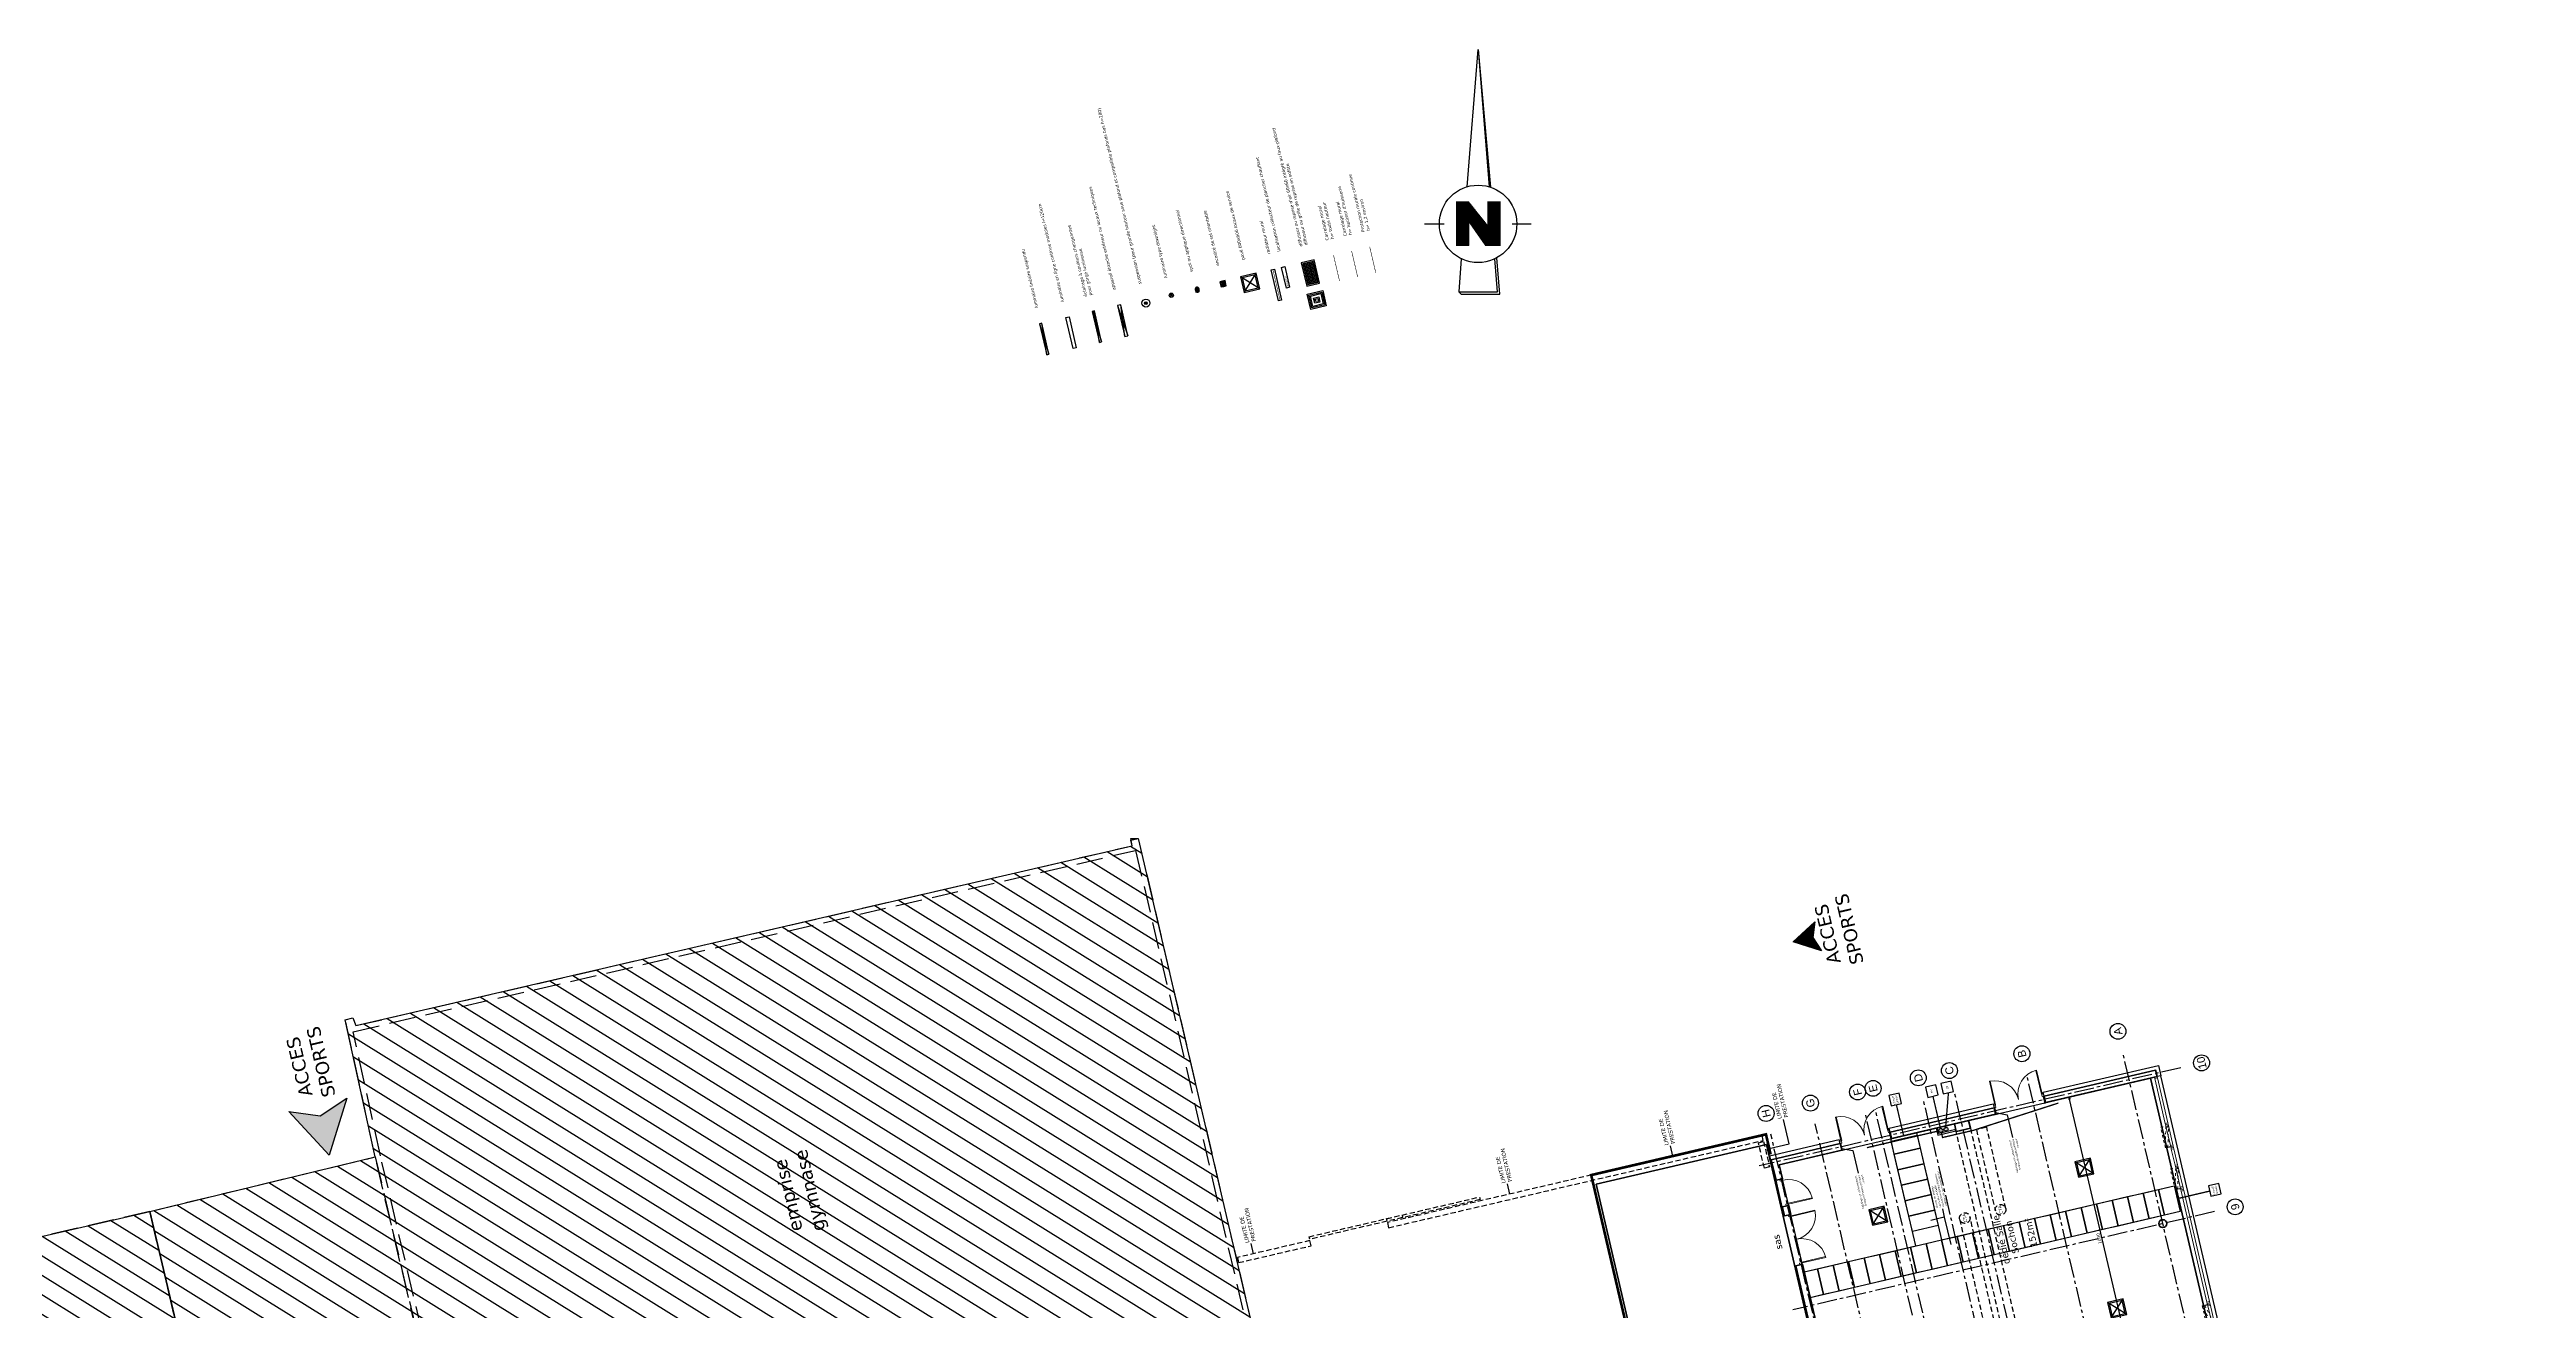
# Model space of a CAD drawing. Header units: metres. Extents: x 595957 to 596489, y 139635 to 139908.
# Drawn here: x 596007.6 to 596101, y 139720.6 to 139768.2 of the extents above; entities that cross this region are included whole.
import ezdxf
from ezdxf.enums import TextEntityAlignment as Align

# ---------------------------------------------------------------- set-up
doc = ezdxf.new("R2010")
doc.units = ezdxf.units.M
doc.header["$MEASUREMENT"] = 0
doc.header["$PDMODE"] = 3
doc.header["$PDSIZE"] = 0.1
for name, pattern in [('01', [0.15, 0.1, -0.05]), ('02', [0.28, 0.2, -0.08]), ('03', [0.7, 0.5, -0.2]), ('ACAD_ISO12W100', [21, 12, -3, 0, -3, 0, -3]), ('AXES', [2, 1.25, -0.25, 0.25, -0.25]), ('AXES2', [1.125, 0.75, -0.125, 0.125, -0.125]), ('CACHE2', [0.1875, 0.125, -0.0625])]:
    doc.linetypes.add(name, pattern=pattern)
for name, color, linetype in [('00-AXE-0.00', 14, 'AXES2'), ('01-CLOISON-0.25', 3, 'Continuous'), ('01-DOUBLAGE-0.0x', 6, 'Continuous'), ('01-SANITAIRE-0.15', 44, 'Continuous'), ('02-VU-CACHE-02-0.10', 133, '02'), ('06-COT-50&100-0.20', 2, 'Continuous'), ('06-SYMB-DIVERS-0.20', 20, 'Continuous'), ('06-TXT-DETAILS-DIVERS-02.20', 2, 'Continuous'), ('06-TXT-DIVERS-0.20', 70, 'Continuous'), ('06-TXT-DIVERS-2-02.20', 5, 'Continuous'), ('06-TXT-ETIQUETTES SURFACES', 210, 'Continuous'), ('07-CHAUFFAGE-0.13', 210, 'Continuous'), ('07-CTA-0.13', 163, 'Continuous'), ('07-ECLAIRAGE-0.13', 31, 'Continuous'), ('07-REVETEMENTS-INTER-0.10', 10, 'Continuous'), ('08-VU-0.08', 56, 'Continuous'), ('08-VU-0.13', 44, 'Continuous'), ('08-VU-0.20', 32, 'Continuous'), ('BAT_HACHURES', 252, 'Continuous')]:
    doc.layers.add(name, color=color, linetype=linetype)
doc.layers.add('01-BETON-0.40', color=4, linetype='Continuous', lineweight=40)
doc.layers.add('01-MEN-CP-0.15', color=2, linetype='Continuous', lineweight=18)
doc.layers.add('07-SF-HABIT-0.05', color=7, linetype='Continuous', plot=False)
doc.styles.add('COT', font='verdana.ttf')
doc.styles.add('locaux 100', font='verdana.ttf', dxfattribs={"height": 0.22})
doc.styles.add('locaux 20', font='verdana.ttf', dxfattribs={"height": 0.07})
doc.styles.add('locaux 200', font='verdana.ttf', dxfattribs={"height": 0.35})
doc.styles.get("Standard").update_dxf_attribs({"font": 'arial.ttf'})
doc.dimstyles.new('COT50', dxfattribs={"dimtxt": 0.12, "dimasz": 0.08, "dimexe": 0.05, "dimexo": 0, "dimgap": 0.05, "dimtad": 1, "dimdec": 0, "dimlfac": 100, "dimzin": 0, "dimdsep": 46, "dimtxsty": 'COT', "dimblk": 'OPEN30', "dimcen": 0.04, "dimdle": 0.05, "dimclrd": 256, "dimclre": 256, "dimclrt": 6, "dimadec": 0, "dimazin": 0, "dimtm": 1e-09, "dimtfac": 1, "dimtdec": 0, "dimtmove": 1, "dimatfit": 0, "dimldrblk": 'OPEN30', "dimfxl": 0.05, "dimfxlon": 1, "dimtolj": 1, "dimtzin": 0, "dimlwd": -1, "dimlwe": -1, "dimarcsym": 0})

# ---------------------------------------------------------------- blocks, each defined once
blk = doc.blocks.new('Nord1')
at = {"color": 0, "linetype": 'Continuous'}
for p, q in [((0, 0), (0.154, -1.731)), ((-0.673, -2.194), (-0.426, -2.193)), ((0.426, -2.193), (0.667, -2.194)), ((0.274, -3.077), (0.234, -2.621)), ((-0.244, -3.046), (-0.213, -3.077)), ((-0.213, -3.077), (0.274, -3.077))]:
    blk.add_line(p, q, dxfattribs=at)
for points in [[(-0.138, -1.726), (0, 0), (0.138, -1.726)], [(-0.266, -1.916), (-0.266, -2.465)], [(-0.254, -1.916), (-0.254, -2.465)], [(-0.242, -1.916), (-0.242, -2.465)], [(-0.23, -1.916), (-0.23, -2.465)], [(-0.218, -1.916), (-0.218, -2.465)], [(-0.206, -1.916), (-0.206, -2.465)], [(-0.193, -1.916), (-0.193, -2.465)], [(-0.181, -1.916), (-0.181, -2.465)], [(-0.169, -1.916), (-0.169, -2.465)], [(-0.157, -1.916), (-0.157, -2.465)], [(-0.145, -1.916), (-0.145, -2.465)], [(-0.132, -1.916), (-0.132, -2.465)], [(-0.12, -1.916), (-0.12, -2.16)], [(-0.12, -2.16), (-0.12, -2.465)], [(-0.108, -1.932), (-0.108, -2.178)], [(-0.096, -1.947), (-0.096, -2.195)], [(-0.084, -1.962), (-0.084, -2.212)], [(-0.072, -1.977), (-0.072, -2.23)], [(-0.059, -1.993), (-0.059, -2.247)], [(-0.047, -2.008), (-0.047, -2.264)], [(-0.035, -2.023), (-0.035, -2.282)], [(-0.023, -2.038), (-0.023, -2.3)], [(-0.011, -2.053), (-0.011, -2.317)], [(0.002, -2.069), (0.002, -2.334)], [(0.014, -2.084), (0.014, -2.352)], [(0.026, -2.099), (0.026, -2.369)], [(0.038, -2.114), (0.038, -2.386)], [(0.05, -2.13), (0.05, -2.404)], [(0.063, -2.145), (0.063, -2.421)], [(0.075, -2.16), (0.075, -2.439)], [(0.087, -2.175), (0.087, -2.456)], [(0.136, -1.916), (0.136, -2.465)], [(0.148, -1.916), (0.148, -2.465)], [(0.16, -1.916), (0.16, -2.465)], [(0.172, -1.916), (0.172, -2.465)], [(0.184, -1.916), (0.184, -2.465)], [(0.197, -1.916), (0.197, -2.465)], [(0.209, -1.916), (0.209, -2.465)], [(0.221, -1.916), (0.221, -2.465)], [(0.233, -1.916), (0.233, -2.465)], [(0.245, -1.916), (0.245, -2.465)], [(0.257, -1.916), (0.257, -2.465)], [(0.27, -1.916), (0.27, -2.465)], [(0.099, -2.191), (0.099, -2.465)], [(0.111, -2.206), (0.111, -2.465)], [(0.123, -2.221), (0.123, -2.465)], [(-0.211, -2.633), (-0.244, -3.046), (0.244, -3.046), (0.211, -2.633)]]:
    blk.add_lwpolyline(points, dxfattribs=at)
at = {"color": 0, "linetype": 'Continuous', "const_width": 0.0122}
blk.add_lwpolyline([(-0.12, -2.465), (-0.12, -2.16), (0.093, -2.465), (0.276, -2.465), (0.276, -1.916), (0.123, -1.916), (0.123, -2.221), (-0.12, -1.916), (-0.273, -1.916), (-0.273, -2.465), (-0.12, -2.465)], close=True, dxfattribs=at)
at = {"color": 0, "linetype": 'Continuous'}
blk.add_circle((0, -2.193), 0.487, dxfattribs=at)
blk = doc.blocks.new('P180')
at = {"linetype": 'Continuous'}
blk.add_lwpolyline([(-1.93, 0), (-1.93, -0.1), (-1.865, -0.1), (-1.865, -0.03), (-1.88, -0.03), (-1.88, 0)], close=True, dxfattribs=at)
for points in [[(-1.85, 0.915), (-1.85, 0), (-1.88, 0), (-1.88, 0.915)], [(-0.08, 0.915), (-0.08, 0), (-0.05, 0), (-0.05, 0.915)], [(0, 0), (0, -0.1), (-0.065, -0.1), (-0.065, -0.03), (-0.05, -0.03), (-0.05, 0)]]:
    blk.add_lwpolyline(points, close=True)
for centre, start, end in [((-1.88, 0), 0, 90), ((-0.05, 0), 90, 180)]:
    blk.add_arc(centre, 0.915, start, end)
at = {"linetype": 'Continuous', "text_generation_flag": 6}
blk.add_attdef('TEXTE', (-0.188, 0.598), '', height=0.08, rotation=90, dxfattribs=at)
blk = doc.blocks.new('fen80')
for points in [[(0.05, -0.1), (0, -0.1), (0, 0), (0.05, 0)], [(0.1, -0.1), (0.05, -0.1), (0.05, 0), (0.1, 0)], [(0.85, -0.1), (0.05, -0.1), (0.05, 0), (0.85, 0)], [(0.85, -0.1), (0.8, -0.1), (0.8, 0), (0.85, 0)], [(0.9, -0.1), (0.85, -0.1), (0.85, 0), (0.9, 0)]]:
    blk.add_lwpolyline(points, close=True)
at = {"linetype": '01'}
blk.add_lwpolyline([(0.849, 0.11), (0.076, -0.097), (0.05, 0), (0.823, 0.207)], close=True, dxfattribs=at)
blk.add_lwpolyline([(0.85, 0), (0.85, 0.207), (0.05, 0.207), (0.05, 0)], dxfattribs=at)
blk.add_arc((0.05, 0), 0.8, 0, 14.99978, dxfattribs=at)
blk = doc.blocks.new('_Open30')
at = {"color": 0, "linetype": 'ByBlock', "lineweight": -2}
for p, q in [((-1, 0.3), (0, 0)), ((0, 0), (-1, -0.3)), ((0, 0), (-1, 0))]:
    blk.add_line(p, q, dxfattribs=at)
blk = doc.blocks.new('*D16')
at = {"layer": '06-COT-50&100-0.20', "transparency": 16777216}
for p, q in [((596083.811, 139728.706), (596083.713, 139728.684)), ((596086.218, 139718.158), (596083.78, 139728.617)), ((596086.188, 139718.068), (596086.285, 139718.091))]:
    blk.add_line(p, q, dxfattribs=at)
at = {"layer": 'Defpoints', "color": 0, "transparency": 16777216}
for p in [(596083.762, 139728.695), (596084.916, 139728.964), (596085.345, 139717.872)]:
    blk.add_point(p, dxfattribs=at)
at = {"layer": '06-COT-50&100-0.20', "transparency": 16777216, "xscale": 0.08, "yscale": 0.08, "zscale": 0.08}
for p, rotation in [((596083.762, 139728.695), 103.1212703830424), ((596086.236, 139718.08), 283.1212703830424)]:
    blk.add_blockref('_Open30', p, dxfattribs=dict(at, rotation=rotation))
at = {"layer": '06-COT-50&100-0.20', "color": 6, "transparency": 16777216, "insert": (596084.89, 139723.362), "char_height": 0.12, "attachment_point": 5, "rotation": 103.12127, "style": 'COT'}
blk.add_mtext('\\A1;1090', dxfattribs=at)
blk = doc.blocks.new('A$C69772187')
at = {"layer": '06-SYMB-DIVERS-0.20', "true_color": 0xff0000}
h = blk.add_hatch(color=1, dxfattribs=at)
h.dxf.hatch_style = 1
h.paths.add_polyline_path([(-3.89, 2.27), (0, 0), (-3.91, -2.23), (-3.05, 0.01)])
at = {"layer": '06-SYMB-DIVERS-0.20', "color": 1, "true_color": 0xff0000}
blk.add_lwpolyline([(-3.89, 2.27), (0, 0), (-3.91, -2.23), (-3.05, 0.01), (-3.89, 2.27)], dxfattribs=at)
blk = doc.blocks.new('Eclairage-Pl-60x60')
for p, q in [((-0.3, 0.3), (0.3, -0.3)), ((-0.3, -0.3), (0.3, 0.3))]:
    blk.add_line(p, q)
for points in [[(-0.3, -0.3), (0.3, -0.3), (0.3, 0.3), (-0.3, 0.3)], [(-0.25, -0.25), (0.25, -0.25), (0.25, 0.25), (-0.25, 0.25)]]:
    blk.add_lwpolyline(points, close=True)
blk = doc.blocks.new('A$C088F410E')
h = blk.add_hatch(color=256)
h.dxf.hatch_style = 1
h.paths.add_polyline_path([(-0.04, 1.2), (-0.04, 0), (0, 0.6)])
h = blk.add_hatch(color=256)
h.dxf.hatch_style = 1
h.paths.add_polyline_path([(0.04, 1.2), (0, 0.6), (0.04, 0)])
for p, q in [((0.04, 0), (-0.04, 1.2)), ((0.04, 1.2), (-0.04, 0))]:
    blk.add_line(p, q)
blk.add_lwpolyline([(0.04, 0), (0.04, 1.2), (-0.04, 1.2), (-0.04, 0)], close=True)
blk = doc.blocks.new('Spot-directionnel')
h = blk.add_hatch(color=256)
h.dxf.hatch_style = 1
h.paths.add_polyline_path([(-0.057, 0.057, 0.414214), (-0.057, -0.057), (0, 0)])
h = blk.add_hatch(color=256)
h.dxf.hatch_style = 1
h.paths.add_polyline_path([(0.078, 0.078), (0, 0), (0.078, -0.078, 0.414214)])
for p, q in [((-0.057, -0.057), (0.078, 0.078)), ((-0.057, 0.057), (0.078, -0.078))]:
    blk.add_line(p, q)
for radius, start, end in [(0.08, 45, 315), (0.11, 315, 45)]:
    blk.add_arc((0, 0), radius, start, end)
blk = doc.blocks.new('LuminaireSuspendu')
for p, q in [((-0.035, 0.035), (0.035, -0.035)), ((-0.035, -0.035), (0.035, 0.035))]:
    blk.add_line(p, q)
for radius in [0.15, 0.05]:
    blk.add_circle((0, 0), radius)
blk = doc.blocks.new('diffuseur40x80')
at = {"layer": '07-CTA-0.13'}
h = blk.add_hatch(dxfattribs=at)
h.set_pattern_fill('_USER', color=256, scale=0.05, pattern_type=0)
h.set_pattern_definition([(0, (0, 0), (0, 0.05), [])])
h.paths.add_polyline_path([(-0.05, 0.05), (-0.05, 0.45), (-0.85, 0.45), (-0.85, 0.05)])
for points in [[(0, 0), (0, 0.5), (-0.9, 0.5), (-0.9, 0)], [(-0.05, 0.05), (-0.05, 0.45), (-0.85, 0.45), (-0.85, 0.05)]]:
    blk.add_lwpolyline(points, close=True, dxfattribs=at)
blk = doc.blocks.new('diffuseur60x60')
at = {"layer": '07-CTA-0.13'}
for points in [[(0, 0), (0, -0.6), (-0.6, -0.6), (-0.6, 0)], [(-0.05, -0.05), (-0.05, -0.55), (-0.55, -0.55), (-0.55, -0.05)], [(-0.1, -0.1), (-0.1, -0.5), (-0.5, -0.5), (-0.5, -0.1)], [(-0.2, -0.2), (-0.2, -0.4), (-0.4, -0.4), (-0.4, -0.2)], [(-0.25, -0.25), (-0.25, -0.35), (-0.35, -0.35), (-0.35, -0.25)]]:
    blk.add_lwpolyline(points, close=True, dxfattribs=at)
blk = doc.blocks.new('P90')
at = {"linetype": 'Continuous'}
for points in [[(-0.965, -0.03), (-0.965, -0.1), (-1.03, -0.1), (-1.03, 0), (-0.98, 0), (-0.98, -0.03)], [(-0.05, 0.929), (-0.05, 0), (-0.08, 0), (-0.08, 0.929)], [(0, 0), (0, -0.1), (-0.065, -0.1), (-0.065, -0.03), (-0.05, -0.03), (-0.05, 0)]]:
    blk.add_lwpolyline(points, close=True, dxfattribs=at)
blk.add_arc((-0.043, -0.006), 0.937, 92.23877, 179.60621, dxfattribs=at)
at = {"linetype": 'Continuous', "text_generation_flag": 6}
blk.add_attdef('TEXTE', text='', height=0.08, rotation=90, dxfattribs=at).set_placement((-0.188, 0.469), align=Align.CENTER)

msp = doc.modelspace()

# ---------------------------------------------------------------- hatches: boundary and pattern name
at = {"layer": '07-ECLAIRAGE-0.13'}
h = msp.add_hatch(color=256, dxfattribs=at)
h.dxf.hatch_style = 1
h.paths.add_polyline_path([(596046.93, 139758.339), (596047.105, 139757.763), (596047.008, 139758.357)])
at = {"layer": 'BAT_HACHURES'}
h = msp.add_hatch(dxfattribs=at)
h.set_pattern_fill('ANSI31', color=256, scale=0.2, style=0)
h.set_pattern_definition([(148.12127, (596168.9187, 139379.0305), (-0.3353582, -0.5392216), [])])
h.paths.add_polyline_path([(596011.394, 139724.383), (596019.894, 139726.44), (596018.764, 139731.616), (596019.051, 139731.685), (596019.162, 139731.392), (596048.428, 139738.18), (596048.38, 139738.392), (596048.664, 139738.46), (596053.474, 139717.82), (596053.089, 139717.715), (596053.036, 139717.946), (596023.739, 139711.357), (596023.773, 139711.041), (596023.477, 139710.968), (596022.432, 139715.687), (596013.908, 139713.699)])
h = msp.add_hatch(dxfattribs=at)
h.set_pattern_fill('ANSI31', color=256, scale=5, style=0)
h.set_pattern_definition([(148.12127, (596100.81484, 139671.198), (-0.330077, -0.53073), [])])
h.paths.add_polyline_path([(596013.908, 139713.699), (596010.359, 139712.952), (595974.825, 139704.931), (595960.491, 139701.513), (595957.023, 139717.186), (595964.346, 139718.875), (595965.473, 139713.783), (595971.163, 139714.999), (595972.24, 139715.35), (596011.394, 139724.383)])

# ---------------------------------------------------------------- linework, layer by layer
at = {"layer": '00-AXE-0.00'}
for p, q in [((596099.828, 139670.147), (596085.783, 139730.398)), ((596087.975, 139729.806), (596072.078, 139726.1)), ((596096.207, 139669.302), (596082.162, 139729.554)), ((596090.498, 139667.972), (596076.453, 139728.224)), ((596092.302, 139668.392), (596078.257, 139728.644)), ((596093.473, 139668.665), (596079.429, 139728.917)), ((596075.625, 139713.965), (596072.516, 139727.302)), ((596085.257, 139680.21), (596074.189, 139727.692)), ((596090.11, 139667.881), (596076.066, 139728.133)), ((596089.241, 139724.376), (596073.343, 139720.67))]:
    msp.add_line(p, q, dxfattribs=at)
at = {"layer": '00-AXE-0.00', "linetype": 'Continuous'}
for centre in [(596085.602, 139731.178), (596081.981, 139730.333), (596088.754, 139729.987), (596075.786, 139728.889), (596076.37, 139729.026), (596078.075, 139729.423), (596079.247, 139729.696), (596072.335, 139728.081), (596074.007, 139728.471), (596090.02, 139724.558)]:
    msp.add_circle(centre, 0.3, dxfattribs=at)
at = {"layer": '01-BETON-0.40'}
for p, q in [((596072.711, 139725.559), (596072.954, 139725.615)), ((596072.944, 139724.556), (596073.188, 139724.612))]:
    msp.add_line(p, q, dxfattribs=at)
for points in [[(596082.814, 139728.731), (596082.871, 139728.487), (596087.078, 139729.468), (596087.021, 139729.712)], [(596077.01, 139727.378), (596077.067, 139727.134), (596080.991, 139728.049), (596080.935, 139728.293)], [(596079.501, 139727.394), (596079.433, 139727.686), (596079.969, 139727.811), (596080.037, 139727.519)], [(596072.944, 139724.556), (596073.024, 139724.215), (596073.267, 139724.271), (596073.188, 139724.612)]]:
    msp.add_lwpolyline(points, close=True, dxfattribs=at)
for points in [[(596072.954, 139725.615), (596072.83, 139726.147), (596075.187, 139726.696), (596075.13, 139726.94), (596072.53, 139726.334)], [(596072.53, 139726.334), (596072.711, 139725.559)], [(596073.705, 139722.392), (596075.305, 139715.531), (596078.934, 139716.378), (596078.991, 139716.134), (596077.113, 139715.696), (596077.531, 139713.904), (596077.288, 139713.848), (596076.87, 139715.64), (596075.118, 139715.231), (596073.462, 139722.335), (596073.705, 139722.392)]]:
    msp.add_lwpolyline(points, dxfattribs=at)
msp.add_circle((596087.293, 139723.922), 0.15, dxfattribs=at)
at = {"layer": '01-CLOISON-0.25'}
msp.add_line((596077.067, 139727.134), (596076.976, 139727.524), dxfattribs=at)
msp.add_lwpolyline([(596078.753, 139727.527), (596078.814, 139727.265), (596079.494, 139727.423), (596079.483, 139727.472), (596078.851, 139727.325), (596078.801, 139727.539)], dxfattribs=at)
at = {"layer": '01-DOUBLAGE-0.0x'}
for points in [[(596082.814, 139728.731), (596082.78, 139728.877), (596087.133, 139729.892), (596087.224, 139729.502), (596087.078, 139729.468), (596087.021, 139729.712)], [(596080.935, 139728.293), (596077.01, 139727.378), (596076.976, 139727.524), (596080.901, 139728.439)], [(596072.503, 139726.327), (596075.13, 139726.94), (596075.096, 139727.086), (596072.469, 139726.473)]]:
    msp.add_lwpolyline(points, close=True, dxfattribs=at)
at = {"layer": '01-MEN-CP-0.15'}
for points in [[(596086.992, 139729.397), (596086.981, 139729.445), (596087.078, 139729.468), (596087.089, 139729.419)], [(596087.484, 139727.725), (596087.089, 139729.419), (596086.992, 139729.397), (596087.387, 139727.702)], [(596080.935, 139728.293), (596080.996, 139728.03), (596081.025, 139728.037), (596080.964, 139728.3)], [(596082.785, 139728.724), (596082.846, 139728.461), (596082.875, 139728.468), (596082.814, 139728.731)], [(596076.981, 139727.371), (596077.042, 139727.108), (596077.071, 139727.115), (596077.01, 139727.378)], [(596087.398, 139727.653), (596087.387, 139727.702), (596087.485, 139727.725), (596087.496, 139727.676)], [(596075.13, 139726.94), (596075.191, 139726.677), (596075.221, 139726.684), (596075.159, 139726.947)], [(596087.614, 139726.728), (596087.603, 139726.777), (596087.7, 139726.8), (596087.712, 139726.751)], [(596087.853, 139726.146), (596087.712, 139726.751), (596087.614, 139726.728), (596087.755, 139726.123)], [(596087.767, 139726.074), (596087.755, 139726.123), (596087.853, 139726.146), (596087.864, 139726.097)], [(596087.982, 139725.149), (596087.971, 139725.198), (596088.068, 139725.22), (596088.08, 139725.172)], [(596089.055, 139720.986), (596088.08, 139725.172), (596087.982, 139725.149), (596088.958, 139720.963)], [(596088.969, 139720.914), (596088.958, 139720.963), (596089.055, 139720.986), (596089.067, 139720.937)]]:
    msp.add_lwpolyline(points, close=True, dxfattribs=at)
at = {"layer": '01-SANITAIRE-0.15'}
for points in [[(596078.821, 139728.776), (596078.821, 139728.776), (596078.73, 139729.165), (596078.73, 139729.165), (596078.341, 139729.074), (596078.341, 139729.074), (596078.432, 139728.685), (596078.432, 139728.685)], [(596079.406, 139728.912), (596079.406, 139728.912), (596079.315, 139729.301), (596079.315, 139729.301), (596078.925, 139729.211), (596078.925, 139729.211), (596079.016, 139728.821), (596079.016, 139728.821)], [(596077.443, 139728.454), (596077.443, 139728.454), (596077.352, 139728.844), (596077.352, 139728.844), (596076.963, 139728.753), (596076.963, 139728.753), (596077.054, 139728.364), (596077.054, 139728.364)], [(596089.495, 139725.046), (596089.495, 139725.046), (596089.404, 139725.435), (596089.404, 139725.435), (596089.015, 139725.344), (596089.015, 139725.344), (596089.106, 139724.955), (596089.106, 139724.955)]]:
    msp.add_lwpolyline(points, close=True, dxfattribs=at)
at = {"layer": '01-SANITAIRE-0.15', "linetype": '01', "ltscale": 0.5, "const_width": 0.05}
for points in [[(596077.521, 139727.24), (596077.248, 139728.409)], [(596087.83, 139724.863), (596089.06, 139725.15)]]:
    msp.add_lwpolyline(points, dxfattribs=at)
at = {"layer": '01-SANITAIRE-0.15', "linetype": 'CACHE2', "const_width": 0.05}
for points in [[(596078.91, 139727.513), (596078.626, 139728.73)], [(596076.137, 139726.789), (596078.854, 139727.423)]]:
    msp.add_lwpolyline(points, dxfattribs=at)
at = {"layer": '01-SANITAIRE-0.15', "linetype": 'CACHE2'}
msp.add_lwpolyline([(596083.357, 139728.472, 0.05, 0.05, 0), (596080.157, 139727.444, 0.05, 0.05, 0), (596078.99, 139727.172, 0.05, 0.05, 0), (596078.944, 139727.367, 0.05, 0.05, 0)], format="xyseb", dxfattribs=at)
at = {"layer": '01-SANITAIRE-0.15', "linetype": 'AXES2', "const_width": 0.05}
msp.add_lwpolyline([(596079.104, 139727.554), (596079.211, 139728.866)], dxfattribs=at)
at = {"layer": '01-SANITAIRE-0.15', "linetype": '02'}
for points in [[(596081.369, 139724.492), (596080.654, 139727.56), (596080.264, 139727.469), (596080.979, 139724.401)], [(596079.632, 139724.087), (596081.148, 139717.582), (596081.538, 139717.672), (596080.021, 139724.178)]]:
    msp.add_lwpolyline(points, dxfattribs=at)
at = {"layer": '01-SANITAIRE-0.15'}
for centre in [(596078.927, 139727.44), (596079.122, 139727.485)]:
    msp.add_circle(centre, 0.075, dxfattribs=at)
at = {"layer": '01-SANITAIRE-0.15', "linetype": '02'}
for centre in [(596081.174, 139724.447), (596079.827, 139724.133)]:
    msp.add_circle(centre, 0.2, dxfattribs=at)
at = {"layer": '02-VU-CACHE-02-0.10'}
msp.add_lwpolyline([(596081.839, 139717.363), (596079.501, 139727.394), (596080.037, 139727.519), (596082.375, 139717.488)], close=True, dxfattribs=at)
at = {"layer": '06-TXT-DETAILS-DIVERS-02.20'}
msp.add_line((596079.054, 139724.164), (596079.295, 139723.131), dxfattribs=at)
at = {"layer": '06-TXT-DETAILS-DIVERS-02.20', "color": 251, "linetype": '03', "true_color": 0x666666, "const_width": 0.1}
msp.add_lwpolyline([(596100.954, 139670.599), (596096.66, 139669.598), (596096.77, 139669.126), (596084.181, 139666.191), (596083.907, 139667.415), (596089.675, 139668.759), (596087.307, 139678.915), (596073.021, 139675.62), (596069.913, 139689.093), (596067.77, 139688.599), (596067.388, 139690.255), (596069.53, 139690.754), (596067.113, 139701.236), (596064.969, 139700.741), (596064.583, 139702.397), (596066.731, 139702.892), (596064.503, 139712.55), (596068.597, 139713.505), (596065.741, 139725.755), (596072.33, 139727.291), (596072.506, 139726.534), (596072.506, 139726.534)], dxfattribs=at)
at = {"layer": '06-TXT-DETAILS-DIVERS-02.20'}
for points in [[(596072.455, 139726.755), (596073.206, 139726.93), (596072.991, 139727.853)], [(596080.99, 139728.113), (596081.423, 139728.032), (596081.622, 139727.177)], [(596068.815, 139726.471), (596068.725, 139726.858)], [(596075.176, 139726.757), (596075.609, 139726.676), (596075.808, 139725.822)], [(596062.669, 139725.039), (596062.579, 139725.426)], [(596062.669, 139725.039), (596062.579, 139725.426)], [(596078.981, 139724.48), (596079.054, 139724.164), (596078.546, 139724.045)], [(596053.008, 139722.787), (596052.918, 139723.174)], [(596053.008, 139722.787), (596052.918, 139723.174)]]:
    msp.add_lwpolyline(points, dxfattribs=at)
at = {"layer": '07-CHAUFFAGE-0.13'}
for points in [[(596053.952, 139758.743), (596053.679, 139759.912), (596053.796, 139759.939), (596054.069, 139758.77)], [(596054.251, 139759.224), (596054.069, 139760.003), (596054.186, 139760.03), (596054.367, 139759.251)]]:
    msp.add_lwpolyline(points, close=True, dxfattribs=at)
at = {"layer": '07-CHAUFFAGE-0.13', "linetype": '01', "const_width": 0.02}
msp.add_lwpolyline([(596054.01, 139758.757), (596053.738, 139759.926)], dxfattribs=at)
at = {"layer": '07-ECLAIRAGE-0.13'}
for p, q in [((596049.866, 139758.883), (596049.952, 139759.019)), ((596046.93, 139758.339), (596047.281, 139757.188)), ((596047.203, 139757.17), (596047.008, 139758.357)), ((596047.885, 139758.561), (596048.274, 139757.42)), ((596048.157, 139757.393), (596048.002, 139758.588)), ((596049.977, 139758.908), (596049.841, 139758.994))]:
    msp.add_line(p, q, dxfattribs=at)
for points in [[(596051.982, 139759.311), (596051.936, 139759.506), (596051.741, 139759.46), (596051.787, 139759.265)], [(596046.209, 139756.938), (596045.937, 139758.107), (596046.054, 139758.134), (596046.326, 139756.966)], [(596046.93, 139758.339), (596047.203, 139757.17), (596047.281, 139757.188), (596047.008, 139758.357)], [(596047.885, 139758.561), (596048.157, 139757.393), (596048.274, 139757.42), (596048.002, 139758.588)]]:
    msp.add_lwpolyline(points, close=True, dxfattribs=at)
msp.add_circle((596049.909, 139758.951), 0.08, dxfattribs=at)
at = {"layer": '07-REVETEMENTS-INTER-0.10', "linetype": '01', "const_width": 0.02}
msp.add_lwpolyline([(596056.026, 139760.459), (596056.253, 139759.485)], dxfattribs=at)
at = {"layer": '07-REVETEMENTS-INTER-0.10', "linetype": 'AXES', "ltscale": 0.2, "const_width": 0.02}
msp.add_lwpolyline([(596056.708, 139760.618), (596056.935, 139759.644)], dxfattribs=at)
at = {"layer": '07-REVETEMENTS-INTER-0.10', "color": 80, "linetype": 'ACAD_ISO12W100', "ltscale": 0.01, "true_color": 0x3fff00, "const_width": 0.02}
msp.add_lwpolyline([(596057.39, 139760.777), (596057.617, 139759.803)], dxfattribs=at)
at = {"layer": '07-SF-HABIT-0.05'}
msp.add_lwpolyline([(596075.305, 139715.531), (596072.83, 139726.147), (596086.835, 139729.411), (596089.309, 139718.796)], close=True, dxfattribs=at)
at = {"layer": '08-VU-0.08'}
for p, q in [((596089.309, 139718.796), (596086.835, 139729.411)), ((596089.699, 139718.887), (596087.224, 139729.502))]:
    msp.add_line(p, q, dxfattribs=at)
at = {"layer": '08-VU-0.08', "linetype": '02'}
for points in [[(596058.104, 139723.769), (596072.23, 139727.062), (596072.185, 139727.257), (596058.06, 139723.964)], [(596072.239, 139727.023), (596072.463, 139726.061), (596072.269, 139726.016), (596072.045, 139726.977)], [(596058.025, 139724.11), (596061.531, 139724.927), (596061.554, 139724.83), (596058.048, 139724.013)], [(596055.103, 139723.429), (596058.609, 139724.246), (596058.632, 139724.149), (596055.126, 139723.332)], [(596055.137, 139723.283), (596052.399, 139722.645), (596052.445, 139722.45), (596055.183, 139723.088)]]:
    msp.add_lwpolyline(points, close=True, dxfattribs=at)
at = {"layer": '08-VU-0.13'}
msp.add_line((596072.944, 139724.556), (596072.711, 139725.559), dxfattribs=at)
for points in [[(596077.17, 139726.542), (596077.034, 139727.127), (596078.008, 139727.354), (596078.144, 139726.769)], [(596077.306, 139725.958), (596077.17, 139726.542), (596078.144, 139726.769), (596078.28, 139726.185)], [(596077.443, 139725.374), (596077.306, 139725.958), (596078.28, 139726.185), (596078.416, 139725.601)], [(596077.579, 139724.789), (596077.443, 139725.374), (596078.416, 139725.601), (596078.553, 139725.016)], [(596077.715, 139724.205), (596077.579, 139724.789), (596078.553, 139725.016), (596078.689, 139724.432)], [(596083.626, 139724.396), (596084.21, 139724.532), (596084.437, 139723.559), (596083.853, 139723.422)], [(596084.21, 139724.532), (596084.795, 139724.669), (596085.022, 139723.695), (596084.437, 139723.559)], [(596084.795, 139724.669), (596085.379, 139724.805), (596085.606, 139723.831), (596085.022, 139723.695)], [(596085.379, 139724.805), (596085.963, 139724.941), (596086.19, 139723.967), (596085.606, 139723.831)], [(596085.963, 139724.941), (596086.548, 139725.077), (596086.775, 139724.103), (596086.19, 139723.967)], [(596086.548, 139725.077), (596087.132, 139725.213), (596087.359, 139724.24), (596086.775, 139724.103)], [(596087.132, 139725.213), (596087.716, 139725.35), (596087.943, 139724.376), (596087.359, 139724.24)], [(596077.851, 139723.621), (596077.715, 139724.205), (596078.689, 139724.432), (596078.825, 139723.848)], [(596079.536, 139723.443), (596080.12, 139723.579), (596080.347, 139722.605), (596079.763, 139722.469)], [(596080.12, 139723.579), (596080.704, 139723.715), (596080.931, 139722.741), (596080.347, 139722.605)], [(596080.704, 139723.715), (596081.289, 139723.851), (596081.516, 139722.877), (596080.931, 139722.741)], [(596081.289, 139723.851), (596081.873, 139723.988), (596082.1, 139723.014), (596081.516, 139722.877)], [(596081.873, 139723.988), (596082.457, 139724.124), (596082.684, 139723.15), (596082.1, 139723.014)], [(596082.457, 139724.124), (596083.042, 139724.26), (596083.269, 139723.286), (596082.684, 139723.15)], [(596083.042, 139724.26), (596083.626, 139724.396), (596083.853, 139723.422), (596083.269, 139723.286)], [(596075.445, 139722.489), (596076.03, 139722.626), (596076.257, 139721.652), (596075.672, 139721.515)], [(596076.03, 139722.626), (596076.614, 139722.762), (596076.841, 139721.788), (596076.257, 139721.652)], [(596076.614, 139722.762), (596077.198, 139722.898), (596077.425, 139721.924), (596076.841, 139721.788)], [(596077.198, 139722.898), (596077.783, 139723.034), (596078.01, 139722.06), (596077.425, 139721.924)], [(596077.783, 139723.034), (596078.367, 139723.17), (596078.594, 139722.196), (596078.01, 139722.06)], [(596078.367, 139723.17), (596078.951, 139723.307), (596079.178, 139722.333), (596078.594, 139722.196)], [(596078.951, 139723.307), (596079.536, 139723.443), (596079.763, 139722.469), (596079.178, 139722.333)], [(596073.774, 139722.1), (596074.277, 139722.217), (596074.504, 139721.243), (596074.001, 139721.126)], [(596074.277, 139722.217), (596074.861, 139722.353), (596075.088, 139721.379), (596074.504, 139721.243)], [(596074.861, 139722.353), (596075.445, 139722.489), (596075.672, 139721.515), (596075.088, 139721.379)]]:
    msp.add_lwpolyline(points, close=True, dxfattribs=at)
at = {"layer": '08-VU-0.20', "linetype": '02', "ltscale": 5}
for points in [[(596048.428, 139738.18), (596048.38, 139738.46), (596048.664, 139738.46), (596053.474, 139717.82), (596053.089, 139717.715), (596053.036, 139717.946), (596023.739, 139711.357), (596023.773, 139711.041), (596023.477, 139710.968), (596022.432, 139715.687), (596019.894, 139726.44), (596018.764, 139731.616), (596019.051, 139731.685), (596019.162, 139731.392)], [(596048.564, 139738.006), (596053.183, 139718.184), (596023.559, 139711.522), (596022.627, 139715.732), (596020.089, 139726.484), (596019.067, 139731.165)], [(596022.387, 139715.892), (596019.988, 139715.367), (596020.044, 139715.13), (596013.908, 139713.699), (596011.393, 139724.385), (596019.894, 139726.44), (596022.387, 139715.892)]]:
    msp.add_lwpolyline(points, close=True, dxfattribs=at)
at = {"layer": '08-VU-0.20'}
for points in [[(596078.951, 139723.307), (596087.716, 139725.35), (596087.943, 139724.376), (596074.001, 139721.126), (596073.774, 139722.1), (596077.977, 139723.08), (596077.057, 139727.029), (596078.031, 139727.256)], [(596065.924, 139725.41), (596072.347, 139726.907), (596075.083, 139715.172), (596068.66, 139713.675)]]:
    msp.add_lwpolyline(points, close=True, dxfattribs=at)
at = {"layer": '08-VU-0.20', "linetype": '02', "ltscale": 5}
msp.add_lwpolyline([(596013.448, 139713.602), (596013.908, 139713.699), (596011.393, 139724.385), (596004.082, 139722.696)], dxfattribs=at)
at = {"layer": 'Defpoints', "elevation": 61.684}
for points in [[(596011.394, 139724.383), (596019.894, 139726.44), (596018.764, 139731.616), (596019.051, 139731.685), (596019.162, 139731.392), (596048.428, 139738.18), (596048.38, 139738.392), (596048.664, 139738.46), (596053.474, 139717.82), (596053.089, 139717.715), (596053.036, 139717.946), (596023.739, 139711.357), (596023.773, 139711.041), (596023.477, 139710.968), (596022.432, 139715.687), (596013.908, 139713.699)], [(596013.908, 139713.699), (596013.908, 139713.699), (596010.359, 139712.952), (595974.825, 139704.931), (595960.491, 139701.513), (595957.023, 139717.186), (595964.346, 139718.875), (595965.473, 139713.783), (595971.163, 139714.999), (595972.24, 139715.35), (596011.394, 139724.383)]]:
    msp.add_lwpolyline(points, close=True, dxfattribs=at)
at = {"layer": 'Defpoints'}
msp.add_lwpolyline([(596068.66, 139713.675), (596075.083, 139715.172), (596072.347, 139726.907), (596065.924, 139725.41)], close=True, dxfattribs=at)

# ---------------------------------------------------------------- block references
at = {"layer": '01-MEN-CP-0.15'}
for name, p, rotation in [('P180', (596082.791, 139728.828), 13.12127038498718), ('P180', (596076.987, 139727.475), 13.12127038498718), ('P180', (596073.705, 139722.392), 283.121270382423), ('fen80', (596089.174, 139720.038), 103.1212703830424)]:
    msp.add_blockref(name, p, dxfattribs=dict(at, rotation=rotation))
at = {"layer": '01-MEN-CP-0.15', "xscale": -1, "rotation": 103.1212703829055}
for p in [(596087.398, 139727.653), (596087.767, 139726.074)]:
    msp.add_blockref('fen80', p, dxfattribs=at)
at = {"layer": '01-MEN-CP-0.15', "extrusion": (0, 0, -1), "xscale": -1, "zscale": -1, "rotation": 76.87872958268439}
msp.add_blockref('P90', (-596073.188, 139724.612), dxfattribs=at)
at = {"layer": '06-SYMB-DIVERS-0.20', "xscale": 3, "yscale": 3, "zscale": 3}
msp.add_blockref('Nord1', (596061.477, 139768.223), dxfattribs=at)
at = {"layer": '06-TXT-DIVERS-2-02.20'}
for p, xscale, yscale, zscale, rotation in [((596073.353, 139734.55), 0.2499999999999999, 0.2499999999999999, 0.2499999999999999, 193.1212703841145), ((596018.162, 139726.501), 0.4999999999999998, 0.4999999999999998, 0.4999999999999998, 283.1212703844806)]:
    msp.add_blockref('A$C69772187', p, dxfattribs=dict(at, xscale=xscale, yscale=yscale, zscale=zscale, rotation=rotation))
at = {"layer": '07-CTA-0.13'}
for name, p, rotation in [('diffuseur40x80', (596055.296, 139760.289), 103.1212703830424), ('diffuseur60x60', (596055.617, 139759.131), 13.12127037942163)]:
    msp.add_blockref(name, p, dxfattribs=dict(at, rotation=rotation))
at = {"layer": '07-ECLAIRAGE-0.13'}
for name, p, rotation in [('Spot-directionnel', (596050.883, 139759.178), 283.1212703906428), ('Spot-directionnel', (596051.861, 139759.385), 282.6747895141542), ('Eclairage-Pl-60x60', (596052.881, 139759.418), 103.1212703830424), ('LuminaireSuspendu', (596048.951, 139758.656), 103.1212703830424), ('A$C088F410E', (596044.983, 139757.885), 193.1212703830751), ('Eclairage-Pl-60x60', (596084.337, 139726.031), 103.1212703830424), ('Eclairage-Pl-60x60', (596076.565, 139724.219), 103.1212703830424), ('Eclairage-Pl-60x60', (596085.574, 139720.723), 103.1212703830424)]:
    msp.add_blockref(name, p, dxfattribs=dict(at, rotation=rotation))

# ---------------------------------------------------------------- texts
at = {"layer": '00-AXE-0.00'}
for s, p in [('A', (596085.602, 139731.178)), ('B', (596081.981, 139730.333)), ('10', (596088.754, 139729.987)), ('E', (596076.37, 139729.026)), ('D', (596078.075, 139729.423)), ('C', (596079.247, 139729.696)), ('H', (596072.335, 139728.081)), ('G', (596074.007, 139728.471)), ('F', (596075.786, 139728.889)), ('9', (596090.02, 139724.558))]:
    msp.add_text(s, height=0.3, rotation=103.12127, dxfattribs=at).set_placement(p, align=Align.MIDDLE_CENTER)
at = {"layer": '01-SANITAIRE-0.15', "attachment_point": 5, "rotation": 103.12127, "style": 'locaux 20'}
for s, insert, char_height, width in [('EP', (596079.165, 139729.061), 0.07, 0.15887), ('Chauff.\\PUrbain', (596077.203, 139728.604), 0.07, 0.15887), ('EU', (596078.581, 139728.925), 0.07, 0.15887), ('EU', (596078.927, 139727.44), 0.07, 0.15887), ('EP', (596079.122, 139727.485), 0.07, 0.15887), ('CTA', (596081.174, 139724.447), 0.12, 0.74382), ('Chauff.\\PUrbain', (596089.255, 139725.195), 0.07, 0.15887), ('CTA', (596079.827, 139724.133), 0.12, 0.74382)]:
    msp.add_mtext(s, dxfattribs=dict(at, insert=insert, char_height=char_height, width=width))
at = {"layer": '06-TXT-DETAILS-DIVERS-02.20', "rotation": 103.12127, "style": 'locaux 20'}
for s, insert, char_height, width, attachment_point in [('LIMITE DE\\PPRESTATION', (596072.98, 139727.901), 0.15, 3.00404, 4), ('LIMITE DE\\PPRESTATION', (596068.714, 139726.907), 0.15, 3.00404, 4), ('LIMITE DE\\PPRESTATION', (596062.567, 139725.474), 0.15, 3.00404, 4), ('LIMITE DE\\PPRESTATION', (596062.567, 139725.474), 0.15, 3.00404, 4), ('habillage et calfeutrement linteau et tapée peinture couleur', (596081.638, 139727.109), 0.07, 1.56851, 6), ('habillage et calfeutrement linteau et tapée peinture couleur', (596075.824, 139725.754), 0.07, 1.56851, 6), ('réseau de chaleur\\Pcaniveau visitable\\Pcouverture dalles étanches\\Psiphons de sol raccordés EU', (596078.966, 139724.543), 0.07, 1.74045, 4), ('LIMITE DE\\PPRESTATION', (596052.907, 139723.222), 0.15, 3.00404, 4), ('LIMITE DE\\PPRESTATION', (596052.907, 139723.222), 0.15, 3.00404, 4)]:
    msp.add_mtext(s, dxfattribs=dict(at, insert=insert, char_height=char_height, width=width, attachment_point=attachment_point))
at = {"layer": '06-TXT-DIVERS-0.20', "char_height": 0.25, "width": 2.37148, "attachment_point": 5, "rotation": 103.12127, "style": 'locaux 100'}
for s, insert in [('sas', (596072.77, 139723.227)), ('dédié Salle Sochon', (596081.405, 139723.365))]:
    msp.add_mtext(s, dxfattribs=dict(at, insert=insert))
at = {"layer": '06-TXT-DIVERS-2-02.20', "char_height": 0.5, "width": 10.2052, "attachment_point": 5, "rotation": 103.12127, "style": 'locaux 200'}
for s, insert in [('ACCES\\PSPORTS', (596075.064, 139734.942)), ('ACCES\\PSPORTS', (596017.444, 139729.935)), ('emprise\\Pgymnase', (596035.932, 139725.095))]:
    msp.add_mtext(s, dxfattribs=dict(at, insert=insert))
at = {"layer": '06-TXT-ETIQUETTES SURFACES', "insert": (596082.322, 139723.579), "char_height": 0.25, "attachment_point": 5, "rotation": 103.12127, "style": 'locaux 100'}
msp.add_mtext('152m²', dxfattribs=at)
at = {"layer": '07-CHAUFFAGE-0.13', "attachment_point": 4, "rotation": 103.12127, "style": 'locaux 20'}
for s, insert, char_height, width in [('radiateur mural\\P\\Plocalisation collecteur de plancher chauffant', (596053.796, 139760.555), 0.12, 3.70005), ('nourrice', (596054.298, 139759.286), 0.07, 0.15887)]:
    msp.add_mtext(s, dxfattribs=dict(at, insert=insert, char_height=char_height, width=width))
at = {"layer": '07-CTA-0.13', "insert": (596054.916, 139760.816), "char_height": 0.12, "width": 4.90444, "attachment_point": 4, "rotation": 103.12127, "style": 'locaux 20'}
msp.add_mtext("diffuseur ou reprise d'air 60x60 intégré au faux-plafond\\Pdiffuseur ou grille de reprise en sofitte ", dxfattribs=at)
at = {"layer": '07-ECLAIRAGE-0.13', "char_height": 0.12, "attachment_point": 4, "rotation": 103.12127, "style": 'locaux 20'}
for s, insert, width in [('suspension (pour grande hauteur sous plafond et compatible plafonds bas h=280)', (596048.742, 139759.377), 7.18163), ('appareil étanche extérieur ou locaux techniques', (596047.768, 139759.15), 4.03615), ('pavé 600x600 locaux de service', (596052.637, 139760.285), 3.70005), ('luminaire en ligne continue modules l=120cm', (596045.82, 139758.696), 4.56476), ('spot ou applique directionnel ', (596050.69, 139759.831), 3.70005), ('encastré de sol orientable', (596051.664, 139760.058), 3.70005), ('éclairage à couleurs changeantes\\Ppour gorge lumineuse', (596046.794, 139758.923), 3.70005), ('luminaire type downlight', (596049.716, 139759.604), 3.70005), ('luminaire linéaire suspendu', (596044.846, 139758.469), 3.70005)]:
    msp.add_mtext(s, dxfattribs=dict(at, insert=insert, width=width))
at = {"layer": '07-REVETEMENTS-INTER-0.10', "linetype": '01', "char_height": 0.12, "width": 3.70005, "attachment_point": 4, "rotation": 103.12127, "style": 'locaux 20'}
for s, insert in [("Carrelage mural\\Ph= hauteur d'huisserie", (596056.572, 139761.202)), ('Protection murale continue\\Ph= 1,2 environ', (596057.254, 139761.361)), ('Carrelage mural\\Ph= toute hauteur', (596055.89, 139761.043))]:
    msp.add_mtext(s, dxfattribs=dict(at, insert=insert))

# ---------------------------------------------------------------- dimensions: what is measured, and where the dimension line sits
at = {"layer": '06-COT-50&100-0.20'}
dim = msp.add_linear_dim(base=(596083.762, 139728.695), p1=(596085.345, 139717.872), p2=(596084.916, 139728.964), angle=103.12127, dimstyle='COT50', dxfattribs=at)
dim.commit()
dim.dimension.update_dxf_attribs({"geometry": '*D16', "text_midpoint": (596084.89, 139723.362)})

doc.saveas('drawing.dxf')
